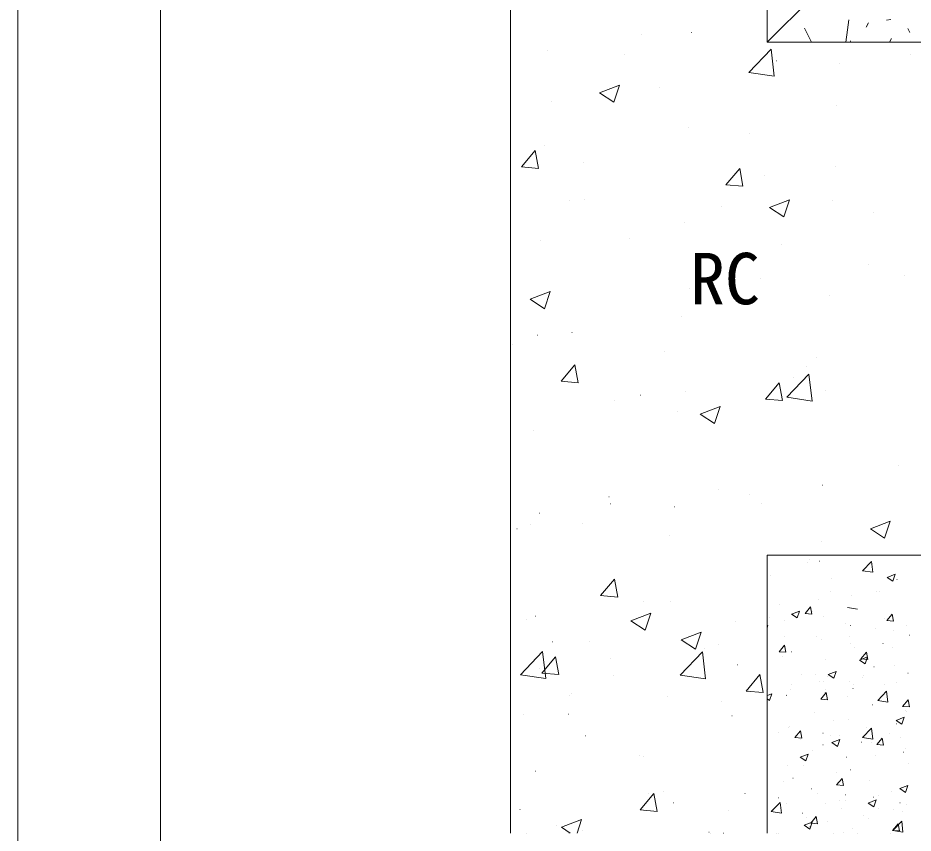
# Model space of a CAD drawing. Units: millimetres, scale not verified. Extents: x -840 to 840, y -594 to 594.
# Drawn here: x -840 to -588.7, y -172.7 to 56.1 of the extents above; entities that cross this region are included whole.
import ezdxf
from ezdxf.enums import TextEntityAlignment as Align

# ---------------------------------------------------------------- set-up
doc = ezdxf.new("R2010")
doc.units = ezdxf.units.MM
doc.header["$LTSCALE"] = 2
for name, color, linetype, lineweight in [('0-1_文字', 5, 'Continuous', 9), ('0-2_躯体', 134, 'Continuous', 9), ('0-3_輪郭線', 2, 'Continuous', 9), ('0-4_図面枠', 7, 'Continuous', 9), ('0-F_構築線', 1, 'Continuous', 9)]:
    doc.layers.add(name, color=color, linetype=linetype, lineweight=lineweight)
doc.styles.add('ＭＳ ゴシック', font='')
doc.styles.get('ＭＳ ゴシック').set_extended_font_data('MS Gothic')

msp = doc.modelspace()

# ---------------------------------------------------------------- linework, layer by layer
at = {"layer": '0-2_躯体', "color": 7}
for p, q in [((-629.664, 49.291), (-601.38, 77.575)), ((-629.664, 49.291), (358.336, 49.291)), ((-629.664, -94.709), (-629.664, -172.709))]:
    msp.add_line(p, q, dxfattribs=at)
at = {"layer": '0-2_躯体'}
for p, q in [((-607.039, 52.743), (-606.677, 55.637)), ((-596.155, 55.498), (-594.925, 55.652)), ((-617.206, 49.324), (-619.177, 53.266)), ((-601.202, 54.739), (-601.799, 53.546)), ((-589.532, 51.999), (-590.131, 53.197)), ((-665.026, 51.563), (-665.006, 51.563)), ((-650.848, 52.065), (-650.828, 52.065)), ((-607.538, 49.291), (-607.104, 52.77)), ((-595.266, 49.291), (-594.724, 50.375)), ((-620.729, 49.291), (-620.709, 49.291)), ((-606.17, 49.291), (-606.222, 49.699)), ((-691.256, 46.943), (-691.236, 46.943)), ((-669.679, 45.862), (-669.659, 45.862)), ((-634.755, 40.834), (-628.523, 47.328)), ((-627.64, 39.731), (-628.523, 47.328)), ((-589.403, 45.964), (-589.383, 45.964)), ((-626.974, 44.058), (-626.954, 44.058)), ((-609.43, 43.327), (-609.41, 43.327)), ((-634.755, 40.834), (-627.64, 39.731)), ((-676.707, 35.143), (-671.106, 37.293)), ((-672.728, 32.459), (-671.106, 37.293)), ((-659.954, 36.676), (-659.934, 36.676)), ((-690.253, 32.687), (-690.233, 32.687)), ((-676.707, 35.143), (-672.728, 32.459)), ((-610.27, 31.431), (-610.25, 31.431)), ((-651.821, 25.433), (-651.801, 25.433)), ((-634.473, 23.567), (-634.453, 23.567)), ((-692.229, 20.312), (-692.209, 20.312)), ((-698.589, 14.303), (-694.732, 18.899)), ((-693.807, 13.884), (-694.732, 18.899)), ((-681.128, 15.559), (-681.108, 15.559)), ((-698.589, 14.303), (-693.807, 13.884)), ((-641.208, 9.283), (-637.352, 13.879)), ((-636.427, 8.864), (-637.352, 13.879)), ((-610.449, 14.411), (-610.429, 14.411)), ((-630.476, 11.775), (-630.456, 11.775)), ((-641.208, 9.283), (-636.427, 8.864)), ((-681, 5.123), (-680.98, 5.123)), ((-628.955, 2.933), (-623.353, 5.084)), ((-624.975, 0.249), (-623.353, 5.084)), ((-685.258, 4.983), (-685.238, 4.983)), ((-642.552, 3.178), (-642.532, 3.178)), ((-628.955, 2.933), (-624.975, 0.249)), ((-611.242, 4.8), (-611.222, 4.8)), ((-599.847, 1.374), (-599.827, 1.374)), ((-652.793, -1.198), (-652.773, -1.198)), ((-693.202, -6.32), (-693.182, -6.32)), ((-668.39, -5.763), (-668.37, -5.763)), ((-625.684, -7.568), (-625.664, -7.568)), ((-601.196, -13.153), (-601.176, -13.153)), ((-631.494, -17.142), (-631.474, -17.142)), ((-591.121, -16.158), (-591.101, -16.158)), ((-651.521, -19.778), (-651.501, -19.778)), ((-696.173, -22.869), (-690.571, -20.719)), ((-692.193, -25.553), (-690.571, -20.719)), ((-612.215, -21.832), (-612.195, -21.832)), ((-696.173, -22.869), (-692.193, -25.553)), ((-637.776, -24.166), (-637.756, -24.166)), ((-653.766, -27.83), (-653.746, -27.83)), ((-684.431, -32.175), (-684.411, -32.175)), ((-694.175, -32.951), (-694.155, -32.951)), ((-701.174, -35.682), (-701.154, -35.682)), ((-658.468, -37.486), (-658.448, -37.486)), ((-615.763, -39.291), (-615.743, -39.291)), ((-687.489, -45.873), (-683.632, -41.276)), ((-682.707, -46.291), (-683.632, -41.276)), ((-618.607, -41.732), (-618.587, -41.732)), ((-624.148, -50.337), (-617.917, -43.843)), ((-622.241, -44.706), (-622.221, -44.706)), ((-617.033, -51.44), (-617.917, -43.843)), ((-687.489, -45.873), (-682.707, -46.291)), ((-630.108, -50.893), (-626.251, -46.296)), ((-625.326, -51.311), (-626.251, -46.296)), ((-665.262, -49.74), (-665.242, -49.74)), ((-652.54, -48.695), (-652.52, -48.695)), ((-613.188, -48.463), (-613.168, -48.463)), ((-672.567, -51.331), (-672.547, -51.331)), ((-630.108, -50.893), (-625.326, -51.311)), ((-624.148, -50.337), (-617.033, -51.44)), ((-654.739, -54.461), (-654.719, -54.461)), ((-648.42, -55.079), (-642.819, -52.928)), ((-648.42, -55.079), (-644.441, -57.763)), ((-644.441, -57.763), (-642.819, -52.928)), ((-695.147, -59.583), (-695.127, -59.583)), ((-592.763, -69.607), (-592.743, -69.607)), ((-614.161, -75.095), (-614.141, -75.095)), ((-643.287, -76.259), (-643.267, -76.259)), ((-634.709, -77.736), (-634.689, -77.736)), ((-674.047, -78.366), (-674.027, -78.366)), ((-673.585, -80.248), (-673.565, -80.248)), ((-631.341, -80.17), (-631.321, -80.17)), ((-693.613, -82.884), (-693.593, -82.884)), ((-655.712, -81.093), (-655.692, -81.093)), ((-600.667, -87.288), (-595.066, -85.138)), ((-596.688, -89.972), (-595.066, -85.138)), ((-699.885, -87.308), (-699.865, -87.308)), ((-696.12, -86.214), (-696.1, -86.214)), ((-681.364, -85.745), (-681.344, -85.745)), ((-600.667, -87.288), (-596.688, -89.972)), ((-657.179, -89.112), (-657.159, -89.112)), ((-614.474, -90.916), (-614.454, -90.916)), ((-626.229, -94.709), (-626.209, -94.709)), ((-608.533, -94.709), (-608.513, -94.709)), ((-608.52, -94.709), (-608.5, -94.709)), ((-618.395, -96.84), (-618.375, -96.84)), ((-617.792, -95.928), (-617.772, -95.928)), ((-614.901, -96.371), (-614.881, -96.371)), ((-602.83, -99.053), (-600.337, -96.456)), ((-601.313, -97.562), (-601.293, -97.562)), ((-599.984, -99.495), (-600.337, -96.456)), ((-628.73, -100.417), (-628.71, -100.417)), ((-602.83, -99.053), (-599.984, -99.495)), ((-595.917, -100.93), (-593.676, -100.07)), ((-594.325, -102.004), (-593.676, -100.07)), ((-676.389, -106.048), (-672.532, -101.452)), ((-671.607, -106.466), (-672.532, -101.452)), ((-611.648, -101.139), (-611.628, -101.139)), ((-595.917, -100.93), (-594.325, -102.004)), ((-594.566, -101.86), (-594.546, -101.86)), ((-593.194, -101.571), (-593.174, -101.571)), ((-629.664, -103.248), (-629.644, -103.248)), ((-611.856, -104.775), (-611.836, -104.775)), ((-598.86, -104.77), (-598.84, -104.77)), ((-597.99, -104.834), (-597.97, -104.834)), ((-676.389, -106.048), (-671.607, -106.466)), ((-664.332, -107.812), (-664.312, -107.812)), ((-656.684, -107.724), (-656.664, -107.724)), ((-629.664, -106.641), (-629.644, -106.641)), ((-615.29, -107.023), (-615.27, -107.023)), ((-606.001, -105.889), (-605.981, -105.889)), ((-626.211, -108.549), (-626.191, -108.549)), ((-622.804, -111.251), (-620.563, -110.391)), ((-621.212, -112.325), (-620.563, -110.391)), ((-619.008, -111.068), (-617.465, -109.23)), ((-617.095, -111.235), (-617.465, -109.23)), ((-616.932, -110.565), (-616.912, -110.565)), ((-607.071, -109.432), (-604.225, -109.873)), ((-697.093, -112.846), (-697.073, -112.846)), ((-694.631, -111.801), (-694.611, -111.801)), ((-667.885, -113.091), (-662.284, -110.94)), ((-667.885, -113.091), (-663.906, -115.775)), ((-663.906, -115.775), (-662.284, -110.94)), ((-629.664, -112.876), (-629.644, -112.876)), ((-629.051, -112.161), (-629.031, -112.161)), ((-622.804, -111.251), (-621.212, -112.325)), ((-622.381, -111.156), (-622.361, -111.156)), ((-619.008, -111.068), (-617.095, -111.235)), ((-613.757, -111.877), (-613.737, -111.877)), ((-596.674, -112.599), (-596.654, -112.599)), ((-596.056, -113.076), (-594.513, -111.238)), ((-596.056, -113.076), (-594.143, -113.243)), ((-594.143, -113.243), (-594.513, -111.238)), ((-638.544, -113.204), (-638.524, -113.204)), ((-629.664, -114.551), (-629.407, -114.452)), ((-629.664, -115.218), (-629.407, -114.452)), ((-624.762, -113.106), (-624.742, -113.106)), ((-607.679, -113.828), (-607.659, -113.828)), ((-606.205, -114.415), (-606.185, -114.415)), ((-599.249, -115.423), (-599.229, -115.423)), ((-590.597, -114.55), (-590.577, -114.55)), ((-653.735, -118.433), (-648.133, -116.283)), ((-624.867, -117.619), (-624.847, -117.619)), ((-615.679, -117.676), (-615.659, -117.676)), ((-606.408, -117.455), (-606.388, -117.455)), ((-594.289, -115.86), (-594.269, -115.86)), ((-589.72, -117.156), (-589.7, -117.156)), ((-689.963, -119.031), (-689.943, -119.031)), ((-679.619, -118.837), (-679.599, -118.837)), ((-643.302, -119.793), (-643.282, -119.793)), ((-626.27, -121.807), (-624.727, -119.969)), ((-624.357, -121.975), (-624.727, -119.969)), ((-614.419, -118.51), (-614.399, -118.51)), ((-606.15, -119.409), (-606.13, -119.409)), ((-605.141, -120.526), (-605.121, -120.526)), ((-597.13, -119.471), (-597.11, -119.471)), ((-698.921, -128.266), (-692.69, -121.772)), ((-654.056, -128.355), (-647.825, -121.861)), ((-647.258, -120.835), (-647.238, -120.835)), ((-626.27, -121.807), (-624.357, -121.975)), ((-622.77, -121.808), (-622.75, -121.808)), ((-603.318, -123.815), (-601.775, -121.977)), ((-601.405, -123.983), (-601.775, -121.977)), ((-594.515, -120.664), (-594.495, -120.664)), ((-692.907, -127.818), (-689.05, -123.222)), ((-688.125, -128.237), (-689.05, -123.222)), ((-673.6, -123.782), (-673.58, -123.782)), ((-638.012, -125.469), (-637.992, -125.469)), ((-625.35, -123.187), (-625.33, -123.187)), ((-613.177, -123.868), (-613.157, -123.868)), ((-603.703, -124.135), (-601.462, -123.275)), ((-603.703, -124.135), (-602.111, -125.209)), ((-603.318, -123.815), (-601.405, -123.983)), ((-602.111, -125.209), (-601.462, -123.275)), ((-593.984, -125.614), (-593.964, -125.614)), ((-693.628, -126.419), (-693.608, -126.419)), ((-692.907, -127.818), (-688.125, -128.237)), ((-612.546, -128.196), (-610.306, -127.336)), ((-610.955, -129.27), (-610.306, -127.336)), ((-599.638, -126.075), (-599.618, -126.075)), ((-590.109, -127.809), (-590.089, -127.809)), ((-672.87, -128.446), (-672.85, -128.446)), ((-635.526, -132.838), (-631.669, -128.242)), ((-630.744, -133.257), (-631.669, -128.242)), ((-619.988, -128.229), (-619.968, -128.229)), ((-616.068, -128.328), (-616.048, -128.328)), ((-614.827, -130.076), (-614.807, -130.076)), ((-613.911, -130.18), (-613.891, -130.18)), ((-612.646, -128.817), (-612.626, -128.817)), ((-612.546, -128.196), (-610.955, -129.27)), ((-606.539, -130.062), (-606.519, -130.062)), ((-602.906, -128.951), (-602.886, -128.951)), ((-602.707, -128.481), (-602.687, -128.481)), ((-593.429, -130.497), (-593.409, -130.497)), ((-635.526, -132.838), (-630.744, -133.257)), ((-634.854, -132.713), (-634.834, -132.713)), ((-629.664, -133.119), (-629.644, -133.119)), ((-629.664, -133.119), (-629.644, -133.119)), ((-623.159, -132.461), (-623.139, -132.461)), ((-622.838, -131.131), (-622.818, -131.131)), ((-613.559, -133.147), (-613.539, -133.147)), ((-613.241, -132.527), (-613.221, -132.527)), ((-605.548, -132.092), (-605.528, -132.092)), ((-605.51, -130.894), (-605.49, -130.894)), ((-598.587, -135.522), (-596.095, -132.924)), ((-596.829, -130.901), (-596.809, -130.901)), ((-595.741, -135.963), (-596.095, -132.924)), ((-685.257, -134.111), (-685.237, -134.111)), ((-684.667, -133.478), (-684.647, -133.478)), ((-657.657, -134.356), (-657.637, -134.356)), ((-629.664, -134.1), (-628.35, -133.596)), ((-629.664, -135.081), (-628.998, -135.53)), ((-628.998, -135.53), (-628.35, -133.596)), ((-624.246, -133.756), (-624.226, -133.756)), ((-624.172, -134.097), (-624.152, -134.097)), ((-614.568, -135.138), (-613.025, -133.3)), ((-614.568, -135.138), (-612.655, -135.306)), ((-612.655, -135.306), (-613.025, -133.3)), ((-607.164, -134.478), (-607.144, -134.478)), ((-598.587, -135.522), (-595.741, -135.963)), ((-596.159, -133.249), (-596.139, -133.249)), ((-591.616, -137.146), (-590.073, -135.308)), ((-590.081, -135.2), (-590.061, -135.2)), ((-589.703, -137.314), (-590.073, -135.308)), ((-642.551, -135.915), (-642.531, -135.915)), ((-600.027, -136.728), (-600.007, -136.728)), ((-591.616, -137.146), (-589.703, -137.314)), ((-698.066, -139.477), (-698.046, -139.477)), ((-685.378, -139.365), (-685.358, -139.365)), ((-639.517, -139.836), (-639.497, -139.836)), ((-629.664, -138.761), (-629.644, -138.761)), ((-616.457, -138.981), (-616.437, -138.981)), ((-606.928, -140.714), (-606.908, -140.714)), ((-593.445, -141.08), (-591.205, -140.22)), ((-591.854, -142.153), (-591.205, -140.22)), ((-590.916, -138.441), (-590.896, -138.441)), ((-590.498, -138.461), (-590.478, -138.461)), ((-623.548, -143.114), (-623.528, -143.114)), ((-623.245, -142.698), (-623.225, -142.698)), ((-611.125, -141.102), (-611.105, -141.102)), ((-601.847, -143.118), (-601.827, -143.118)), ((-593.445, -141.08), (-591.854, -142.153)), ((-593.288, -142.093), (-593.268, -142.093)), ((-680.592, -145.469), (-680.572, -145.469)), ((-626.355, -144.495), (-626.335, -144.495)), ((-621.977, -145.768), (-621.957, -145.768)), ((-621.83, -145.878), (-620.287, -144.039)), ((-619.917, -146.045), (-620.287, -144.039)), ((-613.966, -144.714), (-613.946, -144.714)), ((-611.95, -145.296), (-611.93, -145.296)), ((-609.272, -145.217), (-609.252, -145.217)), ((-602.829, -145.9), (-600.336, -143.302)), ((-599.983, -146.342), (-600.336, -143.302)), ((-595.305, -144.707), (-595.285, -144.707)), ((-621.83, -145.878), (-619.917, -146.045)), ((-620.277, -146.446), (-620.257, -146.446)), ((-613.967, -147.91), (-613.947, -147.91)), ((-611.489, -147.34), (-609.249, -146.48)), ((-611.489, -147.34), (-609.897, -148.413)), ((-609.897, -148.413), (-609.249, -146.48)), ((-603.195, -147.167), (-603.175, -147.167)), ((-602.829, -145.9), (-599.983, -146.342)), ((-600.416, -147.38), (-600.396, -147.38)), ((-598.878, -147.886), (-597.335, -146.047)), ((-598.878, -147.886), (-596.965, -148.053)), ((-596.965, -148.053), (-597.335, -146.047)), ((-592.19, -145.938), (-592.17, -145.938)), ((-620.333, -151.401), (-618.092, -150.541)), ((-618.741, -152.474), (-618.092, -150.541)), ((-616.846, -149.634), (-616.826, -149.634)), ((-591.323, -150.008), (-591.303, -150.008)), ((-590.887, -149.114), (-590.867, -149.114)), ((-665.498, -151.043), (-665.478, -151.043)), ((-664.347, -151.346), (-664.327, -151.346)), ((-620.333, -151.401), (-618.741, -152.474)), ((-607.317, -151.367), (-607.297, -151.367)), ((-599.334, -151.063), (-599.314, -151.063)), ((-590.055, -153.079), (-590.035, -153.079)), ((-694.646, -155.335), (-694.626, -155.335)), ((-623.937, -153.766), (-623.917, -153.766)), ((-619.544, -153.723), (-619.524, -153.723)), ((-610.265, -155.739), (-610.245, -155.739)), ((-606.299, -154.936), (-606.279, -154.936)), ((-624.961, -158.14), (-624.941, -158.14)), ((-622.384, -157.335), (-622.364, -157.335)), ((-610.128, -159.208), (-608.585, -157.37)), ((-608.215, -159.376), (-608.585, -157.37)), ((-600.806, -158.033), (-600.786, -158.033)), ((-629.664, -160.812), (-629.644, -160.812)), ((-629.664, -160.812), (-629.644, -160.812)), ((-617.236, -160.286), (-617.216, -160.286)), ((-610.128, -159.208), (-608.215, -159.376)), ((-592.388, -160.224), (-590.147, -159.363)), ((-592.388, -160.224), (-590.796, -161.297)), ((-591.276, -159.766), (-591.256, -159.766)), ((-590.796, -161.297), (-590.147, -159.363)), ((-665.289, -166.223), (-661.432, -161.627)), ((-662.836, -161.715), (-662.816, -161.715)), ((-658.63, -160.987), (-658.61, -160.987)), ((-635.872, -161.629), (-635.852, -161.629)), ((-626.509, -162.797), (-626.489, -162.797)), ((-615.504, -161.568), (-615.484, -161.568)), ((-607.706, -162.02), (-607.686, -162.02)), ((-599.741, -162.629), (-599.721, -162.629)), ((-598.421, -162.29), (-598.401, -162.29)), ((-594.61, -161.186), (-594.59, -161.186)), ((-655.899, -164.266), (-655.879, -164.266)), ((-629.664, -164.646), (-629.644, -164.646)), ((-628.496, -166.694), (-626.004, -164.096)), ((-625.65, -167.135), (-626.004, -164.096)), ((-625.839, -165.145), (-625.819, -165.145)), ((-624.326, -164.419), (-624.306, -164.419)), ((-613.272, -164.389), (-613.252, -164.389)), ((-609.427, -163.519), (-609.407, -163.519)), ((-608.757, -165.867), (-608.737, -165.867)), ((-607.752, -163.684), (-607.732, -163.684)), ((-601.232, -164.285), (-598.991, -163.425)), ((-601.232, -164.285), (-599.64, -165.358)), ((-599.64, -165.358), (-598.991, -163.425)), ((-598.474, -165.7), (-598.454, -165.7)), ((-592.344, -164.241), (-592.324, -164.241)), ((-590.463, -164.645), (-590.443, -164.645)), ((-699.039, -166.109), (-699.019, -166.109)), ((-640.49, -166.467), (-640.47, -166.467)), ((-628.496, -166.694), (-625.65, -167.135)), ((-627.962, -166.344), (-627.942, -166.344)), ((-619.762, -167.096), (-619.742, -167.096)), ((-618.683, -168.36), (-618.663, -168.36)), ((-617.39, -169.948), (-615.847, -168.109)), ((-615.477, -170.115), (-615.847, -168.109)), ((-602.679, -167.818), (-602.659, -167.818)), ((-594.078, -166.135), (-594.058, -166.135)), ((-591.674, -166.589), (-591.654, -166.589)), ((-688.674, -170.656), (-688.654, -170.656)), ((-687.35, -171.103), (-681.749, -168.952)), ((-683.009, -172.709), (-681.749, -168.952)), ((-619.275, -170.545), (-617.035, -169.684)), ((-619.275, -170.545), (-617.683, -171.618)), ((-617.683, -171.618), (-617.035, -169.684)), ((-617.39, -169.948), (-615.477, -170.115)), ((-612.74, -169.338), (-612.72, -169.338)), ((-601.195, -168.686), (-601.175, -168.686)), ((-594.438, -171.956), (-592.895, -170.117)), ((-594.345, -171.99), (-591.852, -169.393)), ((-592.525, -172.123), (-592.895, -170.117)), ((-591.499, -172.432), (-591.852, -169.393)), ((-591.665, -170.419), (-591.645, -170.419)), ((-697.248, -172.709), (-697.228, -172.709)), ((-687.35, -171.103), (-684.969, -172.709)), ((-685.452, -172.709), (-685.432, -172.709)), ((-681.565, -172.1), (-681.545, -172.1)), ((-645.969, -172.461), (-645.949, -172.461)), ((-645.579, -172.709), (-645.559, -172.709)), ((-641.854, -172.709), (-641.834, -172.709)), ((-626.9, -172.709), (-626.88, -172.709)), ((-626.35, -172.709), (-626.33, -172.709)), ((-626.35, -172.709), (-626.33, -172.709)), ((-617.625, -170.939), (-617.605, -170.939)), ((-610.951, -172.709), (-610.931, -172.709)), ((-608.095, -172.672), (-608.075, -172.672)), ((-605.604, -171.415), (-605.584, -171.415)), ((-604.192, -172.709), (-604.172, -172.709)), ((-595.001, -172.709), (-594.981, -172.709)), ((-594.438, -171.956), (-592.525, -172.123)), ((-594.345, -171.99), (-591.499, -172.432))]:
    msp.add_line(p, q, dxfattribs=at)
at = {"layer": '0-2_躯体', "color": 7}
for points in [[(-701.664, -172.709), (-701.664, 249.291), (-629.664, 249.291), (-629.664, 49.291)], [(-629.664, -94.709), (-557.664, -94.709), (-557.664, -22.709)]]:
    msp.add_lwpolyline(points, dxfattribs=at)
at = {"layer": '0-2_躯体'}
for points in [[(-653.735, -118.433), (-649.755, -121.117), (-648.133, -116.283)], [(-698.921, -128.266), (-691.806, -129.37), (-692.69, -121.772)], [(-654.056, -128.355), (-646.941, -129.459), (-647.825, -121.861)], [(-665.289, -166.223), (-660.507, -166.642), (-661.432, -161.627)]]:
    msp.add_lwpolyline(points, dxfattribs=at)
at = {"layer": '0-3_輪郭線'}
msp.add_lwpolyline([(800, 554), (-800, 554), (-800, -554), (800, -554)], close=True, dxfattribs=at)
at = {"layer": '0-4_図面枠'}
msp.add_lwpolyline([(840, -594), (840, 594), (-840, 594), (-840, -594)], close=True, dxfattribs=at)
at = {"layer": '0-F_構築線'}
msp.add_line((-701.664, -22.709), (-701.664, 49.291), dxfattribs=at)

# ---------------------------------------------------------------- texts
at = {"layer": '0-1_文字', "color": 7, "style": 'ＭＳ ゴシック'}
msp.add_text('RC', height=14.43, dxfattribs=at).set_placement((-651.308, -28.591), align=Align.BOTTOM_LEFT)

doc.saveas('drawing.dxf')
